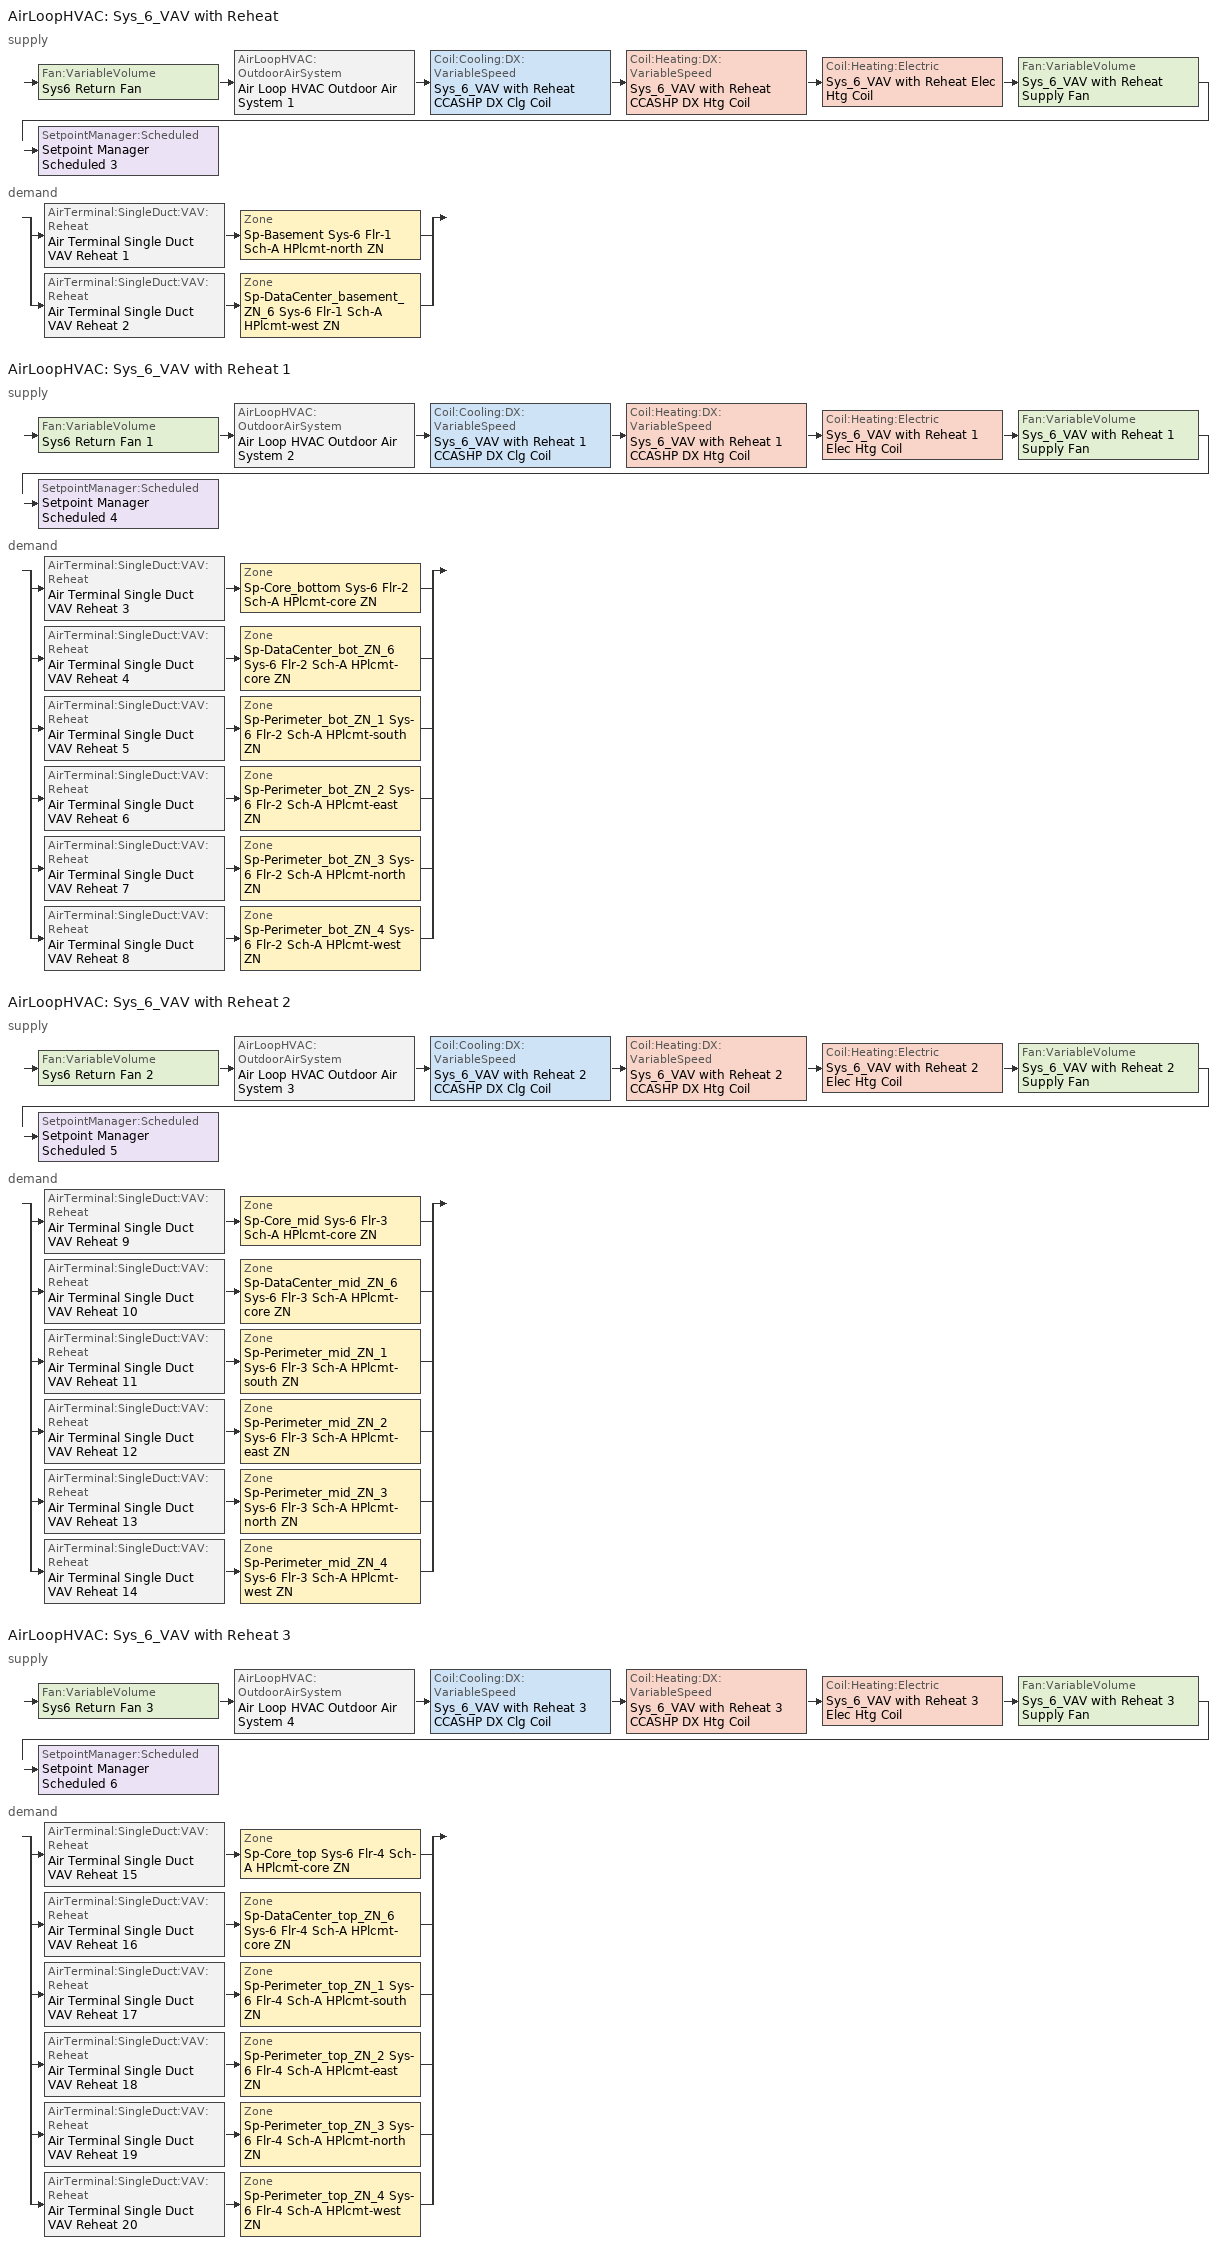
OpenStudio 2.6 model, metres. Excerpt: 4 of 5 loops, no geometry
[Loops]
AirLoopHVAC 'Sys_6_VAV with Reheat'
 supply: Fan:VariableVolume 'Sys6 Return Fan' > AirLoopHVAC:OutdoorAirSystem 'Air Loop HVAC Outdoor Air System 1' > Coil:Cooling:DX:VariableSpeed 'Sys_6_VAV with Reheat CCASHP DX Clg Coil' > Coil:Heating:DX:VariableSpeed 'Sys_6_VAV with Reheat CCASHP DX Htg Coil' > Coil:Heating:Electric 'Sys_6_VAV with Reheat Elec Htg Coil' > Fan:VariableVolume 'Sys_6_VAV with Reheat Supply Fan' > SetpointManager:Scheduled 'Setpoint Manager Scheduled 3'
 demand: split
  | AirTerminal:SingleDuct:VAV:Reheat 'Air Terminal Single Duct VAV Reheat 1' > Zone 'Sp-Basement Sys-6 Flr-1 Sch-A HPlcmt-north ZN'
  | AirTerminal:SingleDuct:VAV:Reheat 'Air Terminal Single Duct VAV Reheat 2' > Zone 'Sp-DataCenter_basement_ZN_6 Sys-6 Flr-1 Sch-A HPlcmt-west ZN'
AirLoopHVAC 'Sys_6_VAV with Reheat 1'
 supply: Fan:VariableVolume 'Sys6 Return Fan 1' > AirLoopHVAC:OutdoorAirSystem 'Air Loop HVAC Outdoor Air System 2' > Coil:Cooling:DX:VariableSpeed 'Sys_6_VAV with Reheat 1 CCASHP DX Clg Coil' > Coil:Heating:DX:VariableSpeed 'Sys_6_VAV with Reheat 1 CCASHP DX Htg Coil' > Coil:Heating:Electric 'Sys_6_VAV with Reheat 1 Elec Htg Coil' > Fan:VariableVolume 'Sys_6_VAV with Reheat 1 Supply Fan' > SetpointManager:Scheduled 'Setpoint Manager Scheduled 4'
 demand: split
  | AirTerminal:SingleDuct:VAV:Reheat 'Air Terminal Single Duct VAV Reheat 3' > Zone 'Sp-Core_bottom Sys-6 Flr-2 Sch-A HPlcmt-core ZN'
  | AirTerminal:SingleDuct:VAV:Reheat 'Air Terminal Single Duct VAV Reheat 4' > Zone 'Sp-DataCenter_bot_ZN_6 Sys-6 Flr-2 Sch-A HPlcmt-core ZN'
  | AirTerminal:SingleDuct:VAV:Reheat 'Air Terminal Single Duct VAV Reheat 5' > Zone 'Sp-Perimeter_bot_ZN_1 Sys-6 Flr-2 Sch-A HPlcmt-south ZN'
  | AirTerminal:SingleDuct:VAV:Reheat 'Air Terminal Single Duct VAV Reheat 6' > Zone 'Sp-Perimeter_bot_ZN_2 Sys-6 Flr-2 Sch-A HPlcmt-east ZN'
  | AirTerminal:SingleDuct:VAV:Reheat 'Air Terminal Single Duct VAV Reheat 7' > Zone 'Sp-Perimeter_bot_ZN_3 Sys-6 Flr-2 Sch-A HPlcmt-north ZN'
  | AirTerminal:SingleDuct:VAV:Reheat 'Air Terminal Single Duct VAV Reheat 8' > Zone 'Sp-Perimeter_bot_ZN_4 Sys-6 Flr-2 Sch-A HPlcmt-west ZN'
AirLoopHVAC 'Sys_6_VAV with Reheat 2'
 supply: Fan:VariableVolume 'Sys6 Return Fan 2' > AirLoopHVAC:OutdoorAirSystem 'Air Loop HVAC Outdoor Air System 3' > Coil:Cooling:DX:VariableSpeed 'Sys_6_VAV with Reheat 2 CCASHP DX Clg Coil' > Coil:Heating:DX:VariableSpeed 'Sys_6_VAV with Reheat 2 CCASHP DX Htg Coil' > Coil:Heating:Electric 'Sys_6_VAV with Reheat 2 Elec Htg Coil' > Fan:VariableVolume 'Sys_6_VAV with Reheat 2 Supply Fan' > SetpointManager:Scheduled 'Setpoint Manager Scheduled 5'
 demand: split
  | AirTerminal:SingleDuct:VAV:Reheat 'Air Terminal Single Duct VAV Reheat 9' > Zone 'Sp-Core_mid Sys-6 Flr-3 Sch-A HPlcmt-core ZN'
  | AirTerminal:SingleDuct:VAV:Reheat 'Air Terminal Single Duct VAV Reheat 10' > Zone 'Sp-DataCenter_mid_ZN_6 Sys-6 Flr-3 Sch-A HPlcmt-core ZN'
  | AirTerminal:SingleDuct:VAV:Reheat 'Air Terminal Single Duct VAV Reheat 11' > Zone 'Sp-Perimeter_mid_ZN_1 Sys-6 Flr-3 Sch-A HPlcmt-south ZN'
  | AirTerminal:SingleDuct:VAV:Reheat 'Air Terminal Single Duct VAV Reheat 12' > Zone 'Sp-Perimeter_mid_ZN_2 Sys-6 Flr-3 Sch-A HPlcmt-east ZN'
  | AirTerminal:SingleDuct:VAV:Reheat 'Air Terminal Single Duct VAV Reheat 13' > Zone 'Sp-Perimeter_mid_ZN_3 Sys-6 Flr-3 Sch-A HPlcmt-north ZN'
  | AirTerminal:SingleDuct:VAV:Reheat 'Air Terminal Single Duct VAV Reheat 14' > Zone 'Sp-Perimeter_mid_ZN_4 Sys-6 Flr-3 Sch-A HPlcmt-west ZN'
AirLoopHVAC 'Sys_6_VAV with Reheat 3'
 supply: Fan:VariableVolume 'Sys6 Return Fan 3' > AirLoopHVAC:OutdoorAirSystem 'Air Loop HVAC Outdoor Air System 4' > Coil:Cooling:DX:VariableSpeed 'Sys_6_VAV with Reheat 3 CCASHP DX Clg Coil' > Coil:Heating:DX:VariableSpeed 'Sys_6_VAV with Reheat 3 CCASHP DX Htg Coil' > Coil:Heating:Electric 'Sys_6_VAV with Reheat 3 Elec Htg Coil' > Fan:VariableVolume 'Sys_6_VAV with Reheat 3 Supply Fan' > SetpointManager:Scheduled 'Setpoint Manager Scheduled 6'
 demand: split
  | AirTerminal:SingleDuct:VAV:Reheat 'Air Terminal Single Duct VAV Reheat 15' > Zone 'Sp-Core_top Sys-6 Flr-4 Sch-A HPlcmt-core ZN'
  | AirTerminal:SingleDuct:VAV:Reheat 'Air Terminal Single Duct VAV Reheat 16' > Zone 'Sp-DataCenter_top_ZN_6 Sys-6 Flr-4 Sch-A HPlcmt-core ZN'
  | AirTerminal:SingleDuct:VAV:Reheat 'Air Terminal Single Duct VAV Reheat 17' > Zone 'Sp-Perimeter_top_ZN_1 Sys-6 Flr-4 Sch-A HPlcmt-south ZN'
  | AirTerminal:SingleDuct:VAV:Reheat 'Air Terminal Single Duct VAV Reheat 18' > Zone 'Sp-Perimeter_top_ZN_2 Sys-6 Flr-4 Sch-A HPlcmt-east ZN'
  | AirTerminal:SingleDuct:VAV:Reheat 'Air Terminal Single Duct VAV Reheat 19' > Zone 'Sp-Perimeter_top_ZN_3 Sys-6 Flr-4 Sch-A HPlcmt-north ZN'
  | AirTerminal:SingleDuct:VAV:Reheat 'Air Terminal Single Duct VAV Reheat 20' > Zone 'Sp-Perimeter_top_ZN_4 Sys-6 Flr-4 Sch-A HPlcmt-west ZN'
[Sizing:Zone] Zone Cooling Design Supply Air Temperature Input Method=SupplyAirTemperature; Zone Cooling Design Supply Air Temperature {C}=13; Zone Cooling Design Supply Air Temperature Difference {deltaC}=11.11; Zone Heating Design Supply Air Temperature Input Method=SupplyAirTemperature; Zone Heating Design Supply Air Temperature {C}=43; Zone Heating Design Supply Air Temperature Difference {deltaC}=11.11; Zone Cooling Design Supply Air Humidity Ratio {kg-H2O/kg-air}=0.0085; Zone Heating Design Supply Air Humidity Ratio {kg-H2O/kg-air}=0.008; Zone Heating Sizing Factor=1.3; Zone Cooling Sizing Factor=1.1; Cooling Design Air Flow Method=DesignDay; Heating Design Air Flow Method=DesignDay; Account for Dedicated Outdoor Air System=No; Dedicated Outdoor Air System Control Strategy=NeutralSupplyAir; Dedicated Outdoor Air Low Setpoint Temperature for Design {C}=autosize; Dedicated Outdoor Air High Setpoint Temperature for Design {C}=autosize
Sp-Basement Sys-6 Flr-1 Sch-A HPlcmt-north ZN; Sp-DataCenter_basement_ZN_6 Sys-6 Flr-1 Sch-A HPlcmt-west ZN; Sp-Perimeter_bot_ZN_3 Sys-6 Flr-2 Sch-A HPlcmt-north ZN; Sp-Perimeter_bot_ZN_2 Sys-6 Flr-2 Sch-A HPlcmt-east ZN; Sp-Perimeter_bot_ZN_4 Sys-6 Flr-2 Sch-A HPlcmt-west ZN; Sp-Perimeter_bot_ZN_1 Sys-6 Flr-2 Sch-A HPlcmt-south ZN; Sp-Core_bottom Sys-6 Flr-2 Sch-A HPlcmt-core ZN; Sp-DataCenter_bot_ZN_6 Sys-6 Flr-2 Sch-A HPlcmt-core ZN; Sp-Perimeter_mid_ZN_3 Sys-6 Flr-3 Sch-A HPlcmt-north ZN; Sp-Perimeter_mid_ZN_2 Sys-6 Flr-3 Sch-A HPlcmt-east ZN; Sp-Perimeter_mid_ZN_4 Sys-6 Flr-3 Sch-A HPlcmt-west ZN; Sp-Perimeter_mid_ZN_1 Sys-6 Flr-3 Sch-A HPlcmt-south ZN; Sp-Core_mid Sys-6 Flr-3 Sch-A HPlcmt-core ZN; Sp-DataCenter_mid_ZN_6 Sys-6 Flr-3 Sch-A HPlcmt-core ZN; Sp-Perimeter_top_ZN_3 Sys-6 Flr-4 Sch-A HPlcmt-north ZN; Sp-Perimeter_top_ZN_2 Sys-6 Flr-4 Sch-A HPlcmt-east ZN; Sp-Perimeter_top_ZN_4 Sys-6 Flr-4 Sch-A HPlcmt-west ZN; Sp-Perimeter_top_ZN_1 Sys-6 Flr-4 Sch-A HPlcmt-south ZN; Sp-Core_top Sys-6 Flr-4 Sch-A HPlcmt-core ZN; Sp-DataCenter_top_ZN_6 Sys-6 Flr-4 Sch-A HPlcmt-core ZN
[Zone equipment]
Sp-Basement Sys-6 Flr-1 Sch-A HPlcmt-north ZN: Air Terminal Single Duct VAV Reheat 1, Sp-Basement Sys-6 Flr-1 Sch-A HPlcmt-north ZN Elec Baseboard
Sp-DataCenter_basement_ZN_6 Sys-6 Flr-1 Sch-A HPlcmt-west ZN: Air Terminal Single Duct VAV Reheat 2, Sp-DataCenter_basement_ZN_6 Sys-6 Flr-1 Sch-A HPlcmt-west ZN Elec Baseboard
Sp-Perimeter_bot_ZN_3 Sys-6 Flr-2 Sch-A HPlcmt-north ZN: Air Terminal Single Duct VAV Reheat 7, Sp-Perimeter_bot_ZN_3 Sys-6 Flr-2 Sch-A HPlcmt-north ZN Elec Baseboard
Sp-Perimeter_bot_ZN_2 Sys-6 Flr-2 Sch-A HPlcmt-east ZN: Air Terminal Single Duct VAV Reheat 6, Sp-Perimeter_bot_ZN_2 Sys-6 Flr-2 Sch-A HPlcmt-east ZN Elec Baseboard
Sp-Perimeter_bot_ZN_4 Sys-6 Flr-2 Sch-A HPlcmt-west ZN: Air Terminal Single Duct VAV Reheat 8, Sp-Perimeter_bot_ZN_4 Sys-6 Flr-2 Sch-A HPlcmt-west ZN Elec Baseboard
Sp-Perimeter_bot_ZN_1 Sys-6 Flr-2 Sch-A HPlcmt-south ZN: Air Terminal Single Duct VAV Reheat 5, Sp-Perimeter_bot_ZN_1 Sys-6 Flr-2 Sch-A HPlcmt-south ZN Elec Baseboard
Sp-Core_bottom Sys-6 Flr-2 Sch-A HPlcmt-core ZN: Air Terminal Single Duct VAV Reheat 3, Sp-Core_bottom Sys-6 Flr-2 Sch-A HPlcmt-core ZN Elec Baseboard
Sp-DataCenter_bot_ZN_6 Sys-6 Flr-2 Sch-A HPlcmt-core ZN: Air Terminal Single Duct VAV Reheat 4, Sp-DataCenter_bot_ZN_6 Sys-6 Flr-2 Sch-A HPlcmt-core ZN Elec Baseboard
Sp-Perimeter_mid_ZN_3 Sys-6 Flr-3 Sch-A HPlcmt-north ZN: Air Terminal Single Duct VAV Reheat 13, Sp-Perimeter_mid_ZN_3 Sys-6 Flr-3 Sch-A HPlcmt-north ZN Elec Baseboard
Sp-Perimeter_mid_ZN_2 Sys-6 Flr-3 Sch-A HPlcmt-east ZN: Air Terminal Single Duct VAV Reheat 12, Sp-Perimeter_mid_ZN_2 Sys-6 Flr-3 Sch-A HPlcmt-east ZN Elec Baseboard
Sp-Perimeter_mid_ZN_4 Sys-6 Flr-3 Sch-A HPlcmt-west ZN: Air Terminal Single Duct VAV Reheat 14, Sp-Perimeter_mid_ZN_4 Sys-6 Flr-3 Sch-A HPlcmt-west ZN Elec Baseboard
Sp-Perimeter_mid_ZN_1 Sys-6 Flr-3 Sch-A HPlcmt-south ZN: Air Terminal Single Duct VAV Reheat 11, Sp-Perimeter_mid_ZN_1 Sys-6 Flr-3 Sch-A HPlcmt-south ZN Elec Baseboard
Sp-Core_mid Sys-6 Flr-3 Sch-A HPlcmt-core ZN: Air Terminal Single Duct VAV Reheat 9, Sp-Core_mid Sys-6 Flr-3 Sch-A HPlcmt-core ZN Elec Baseboard
Sp-DataCenter_mid_ZN_6 Sys-6 Flr-3 Sch-A HPlcmt-core ZN: Air Terminal Single Duct VAV Reheat 10, Sp-DataCenter_mid_ZN_6 Sys-6 Flr-3 Sch-A HPlcmt-core ZN Elec Baseboard
Sp-Perimeter_top_ZN_3 Sys-6 Flr-4 Sch-A HPlcmt-north ZN: Air Terminal Single Duct VAV Reheat 19, Sp-Perimeter_top_ZN_3 Sys-6 Flr-4 Sch-A HPlcmt-north ZN Elec Baseboard
Sp-Perimeter_top_ZN_2 Sys-6 Flr-4 Sch-A HPlcmt-east ZN: Air Terminal Single Duct VAV Reheat 18, Sp-Perimeter_top_ZN_2 Sys-6 Flr-4 Sch-A HPlcmt-east ZN Elec Baseboard
Sp-Perimeter_top_ZN_4 Sys-6 Flr-4 Sch-A HPlcmt-west ZN: Air Terminal Single Duct VAV Reheat 20, Sp-Perimeter_top_ZN_4 Sys-6 Flr-4 Sch-A HPlcmt-west ZN Elec Baseboard
Sp-Perimeter_top_ZN_1 Sys-6 Flr-4 Sch-A HPlcmt-south ZN: Air Terminal Single Duct VAV Reheat 17, Sp-Perimeter_top_ZN_1 Sys-6 Flr-4 Sch-A HPlcmt-south ZN Elec Baseboard
Sp-Core_top Sys-6 Flr-4 Sch-A HPlcmt-core ZN: Air Terminal Single Duct VAV Reheat 15, Sp-Core_top Sys-6 Flr-4 Sch-A HPlcmt-core ZN Elec Baseboard
Sp-DataCenter_top_ZN_6 Sys-6 Flr-4 Sch-A HPlcmt-core ZN: Air Terminal Single Duct VAV Reheat 16, Sp-DataCenter_top_ZN_6 Sys-6 Flr-4 Sch-A HPlcmt-core ZN Elec Baseboard
[AirLoopHVAC] Design Supply Air Flow Rate {m3/s}=AutoSize
Name | Availability Schedule
Sys_6_VAV with Reheat | Sys_6_VAV with Reheat Occ Sch
Sys_6_VAV with Reheat 1 | Sys_6_VAV with Reheat 1 Occ Sch
Sys_6_VAV with Reheat 2 | Sys_6_VAV with Reheat 2 Occ Sch
Sys_6_VAV with Reheat 3 | Sys_6_VAV with Reheat 3 Occ Sch
[Sizing:System] Type of Load to Size On=Sensible; Design Outdoor Air Flow Rate {m3/s}=Autosize; Minimum System Air Flow Ratio=0.3; Preheat Design Temperature {C}=7; Preheat Design Humidity Ratio {kg-H2O/kg-Air}=0.008; Precool Design Temperature {C}=12.8; Precool Design Humidity Ratio {kg-H2O/kg-Air}=0.008; Central Cooling Design Supply Air Temperature {C}=13; Central Heating Design Supply Air Temperature {C}=13.1; Sizing Option=NonCoincident; 100% Outdoor Air in Cooling=No; 100% Outdoor Air in Heating=No; Central Cooling Design Supply Air Humidity Ratio {kg-H2O/kg-Air}=0.0085; Central Heating Design Supply Air Humidity Ratio {kg-H2O/kg-Air}=0.008; Cooling Design Air Flow Method=DesignDay; Cooling Design Air Flow Rate {m3/s}=0; Heating Design Air Flow Method=DesignDay; Heating Design Air Flow Rate {m3/s}=0; System Outdoor Air Method=ZoneSum; Zone Maximum Outdoor Air Fraction=1; Cooling Supply Air Flow Rate Per Floor Area {m3/s-m2}=0.00996765; Cooling Fraction of Autosized Cooling Supply Air Flow Rate=1; Cooling Supply Air Flow Rate Per Unit Cooling Capacity {m3/s-W}=3.94755e-05; Heating Supply Air Flow Rate Per Floor Area {m3/s-m2}=0.00996765; Heating Fraction of Autosized Heating Supply Air Flow Rate=1; Heating Fraction of Autosized Cooling Supply Air Flow Rate=1; Heating Supply Air Flow Rate Per Unit Heating Capacity {m3/s-W}=3.15882e-05; Cooling Design Capacity Method=CoolingDesignCapacity; Cooling Design Capacity {W}=autosize; Cooling Design Capacity Per Floor Area {W/m2}=234.7; Fraction of Autosized Cooling Design Capacity=1; Heating Design Capacity Method=HeatingDesignCapacity; Heating Design Capacity {W}=autosize; Heating Design Capacity Per Floor Area {W/m2}=157; Fraction of Autosized Heating Design Capacity=1; Central Cooling Capacity Control Method=OnOff
Sys_6_VAV with Reheat; Sys_6_VAV with Reheat 1; Sys_6_VAV with Reheat 2; Sys_6_VAV with Reheat 3
[Fan:VariableVolume] Availability Schedule=Always On Discrete; Maximum Flow Rate {m3/s}=Autosize; Fan Power Minimum Flow Rate Input Method=Fraction; Fan Power Minimum Air Flow Rate {m3/s}=0; Motor In Airstream Fraction=1; Fan Power Coefficient 5=0
Name | Fan Efficiency | Pressure Rise {Pa} | Fan Power Minimum Flow Fraction | Motor Efficiency | Fan Power Coefficient 1 | Fan Power Coefficient 2 | Fan Power Coefficient 3 | Fan Power Coefficient 4
Sys6 Return Fan; Sys6 Return Fan 1; Sys6 Return Fan 3 | 0.299975 | 250 | 0.68 | 0.4615 | -2.4176 | 9.5874 | -11.559 | 5.4009
Sys6 Return Fan 2 | 0.299975 | 250 | 0.22 | 0.4615 | -0.3477 | 4.0976 | -5.0024 | 2.268
Sys_6_VAV with Reheat 3 Supply Fan; Sys_6_VAV with Reheat 1 Supply Fan | 0.549965 | 1000 | 0.5 | 0.8461 | -4.1457 | 16.803 | -19.471 | 7.8488
Sys_6_VAV with Reheat 2 Supply Fan | 0.549965 | 1000 | 0.22 | 0.8461 | -0.3477 | 4.0976 | -5.0024 | 2.268
Sys_6_VAV with Reheat Supply Fan | 0.549965 | 1000 | 0.68 | 0.8461 | -2.4176 | 9.5874 | -11.559 | 5.4009
[Controller:OutdoorAir] Minimum Outdoor Air Flow Rate {m3/s}=autosize; Maximum Outdoor Air Flow Rate {m3/s}=Autosize; Economizer Control Type=DifferentialEnthalpy; Economizer Control Action Type=ModulateFlow; Lockout Type=NoLockout; Minimum Limit Type=FixedMinimum; High Humidity Control=No; Heat Recovery Bypass Control Type=BypassWhenOAFlowGreaterThanMinimum
Name | Minimum Outdoor Air Schedule | Controller Mechanical Ventilation
Controller Outdoor Air 1 | Sys_6_VAV with Reheat Occ Sch | Controller Mechanical Ventilation 1
Controller Outdoor Air 2 | Sys_6_VAV with Reheat 1 Occ Sch | Controller Mechanical Ventilation 2
Controller Outdoor Air 3 | Sys_6_VAV with Reheat 2 Occ Sch | Controller Mechanical Ventilation 3
Controller Outdoor Air 4 | Sys_6_VAV with Reheat 3 Occ Sch | Controller Mechanical Ventilation 4
[Controller:MechanicalVentilation] Availability Schedule=Always On Discrete; System Outdoor Air Method=ZoneSum
Controller Mechanical Ventilation 1; Controller Mechanical Ventilation 2; Controller Mechanical Ventilation 3; Controller Mechanical Ventilation 4
[AirLoopHVAC:OutdoorAirSystem]
Name | Controller
Air Loop HVAC Outdoor Air System 1 | Controller Outdoor Air 1
Air Loop HVAC Outdoor Air System 2 | Controller Outdoor Air 2
Air Loop HVAC Outdoor Air System 3 | Controller Outdoor Air 3
Air Loop HVAC Outdoor Air System 4 | Controller Outdoor Air 4
[SetpointManager:Scheduled] Control Variable=Temperature
Name | Schedule
Setpoint Manager Scheduled 3 | Supply Air Temp
Setpoint Manager Scheduled 4 | Supply Air Temp 1
Setpoint Manager Scheduled 5 | Supply Air Temp 2
Setpoint Manager Scheduled 6 | Supply Air Temp 3
[Coil:Heating:Electric] Availability Schedule=Always On Discrete
Coil Heating Electric 2; Coil Heating Electric 3; Coil Heating Electric 5; Coil Heating Electric 6; Coil Heating Electric 7; Coil Heating Electric 8; Coil Heating Electric 9; Coil Heating Electric 10; Coil Heating Electric 12; Coil Heating Electric 13; Coil Heating Electric 14; Coil Heating Electric 15; Coil Heating Electric 16; Coil Heating Electric 17; Coil Heating Electric 19; Coil Heating Electric 20; Coil Heating Electric 21; Coil Heating Electric 22; Coil Heating Electric 23; Coil Heating Electric 24; Sys_6_VAV with Reheat 3 Elec Htg Coil; Sys_6_VAV with Reheat 1 Elec Htg Coil; Sys_6_VAV with Reheat 2 Elec Htg Coil; Sys_6_VAV with Reheat Elec Htg Coil
[AirTerminal:SingleDuct:VAV:Reheat] Availability Schedule=Always On Discrete; Maximum Air Flow Rate {m3/s}=AutoSize; Zone Minimum Air Flow Input Method=Constant; Constant Minimum Air Flow Fraction=0.3; Maximum Hot Water or Steam Flow Rate {m3/s}=AutoSize; Minimum Hot Water or Steam Flow Rate {m3/s}=0; Convergence Tolerance=0.001; Damper Heating Action=Normal; Maximum Flow per Zone Floor Area During Reheat {m3/s-m2}=AutoSize; Maximum Flow Fraction During Reheat=0.5; Maximum Reheat Air Temperature {C}=43; Control For Outdoor Air=No
Name | Fixed Minimum Air Flow Rate {m3/s} | Reheat Coil
Air Terminal Single Duct VAV Reheat 1 | 5.55885 | Coil Heating Electric 2
Air Terminal Single Duct VAV Reheat 2 | 1.56736 | Coil Heating Electric 3
Air Terminal Single Duct VAV Reheat 3 | 4.99224 | Coil Heating Electric 5
Air Terminal Single Duct VAV Reheat 4 | 0.0724055 | Coil Heating Electric 6
Air Terminal Single Duct VAV Reheat 5 | 0.626839 | Coil Heating Electric 7
Air Terminal Single Duct VAV Reheat 6 | 0.40395 | Coil Heating Electric 8
Air Terminal Single Duct VAV Reheat 7 | 0.626826 | Coil Heating Electric 9
Air Terminal Single Duct VAV Reheat 8 | 0.40395 | Coil Heating Electric 10
Air Terminal Single Duct VAV Reheat 9 | 4.99224 | Coil Heating Electric 12
Air Terminal Single Duct VAV Reheat 10 | 0.0724055 | Coil Heating Electric 13
Air Terminal Single Duct VAV Reheat 11 | 0.626839 | Coil Heating Electric 14
Air Terminal Single Duct VAV Reheat 12 | 0.40395 | Coil Heating Electric 15
Air Terminal Single Duct VAV Reheat 13 | 0.626826 | Coil Heating Electric 16
Air Terminal Single Duct VAV Reheat 14 | 0.40395 | Coil Heating Electric 17
Air Terminal Single Duct VAV Reheat 15 | 4.99224 | Coil Heating Electric 19
Air Terminal Single Duct VAV Reheat 16 | 0.0724055 | Coil Heating Electric 20
Air Terminal Single Duct VAV Reheat 17 | 0.626839 | Coil Heating Electric 21
Air Terminal Single Duct VAV Reheat 18 | 0.40395 | Coil Heating Electric 22
Air Terminal Single Duct VAV Reheat 19 | 0.626826 | Coil Heating Electric 23
Air Terminal Single Duct VAV Reheat 20 | 0.40395 | Coil Heating Electric 24
[ZoneHVAC:Baseboard:Convective:Electric] Availability Schedule=Always On Discrete; Efficiency=1
Name | Nominal Capacity {W}
Sp-Core_top Sys-6 Flr-4 Sch-A HPlcmt-core ZN Elec Baseboard | 87811.5
Sp-DataCenter_top_ZN_6 Sys-6 Flr-4 Sch-A HPlcmt-core ZN Elec Baseboard | 3584.39
Sp-Perimeter_top_ZN_1 Sys-6 Flr-4 Sch-A HPlcmt-south ZN Elec Baseboard | 26670.5
Sp-Perimeter_top_ZN_2 Sys-6 Flr-4 Sch-A HPlcmt-east ZN Elec Baseboard | 17603.5
Sp-Perimeter_top_ZN_3 Sys-6 Flr-4 Sch-A HPlcmt-north ZN Elec Baseboard | 26933.5
Sp-Perimeter_top_ZN_4 Sys-6 Flr-4 Sch-A HPlcmt-west ZN Elec Baseboard | 17590.1
Sp-Core_bottom Sys-6 Flr-2 Sch-A HPlcmt-core ZN Elec Baseboard; Sp-Core_mid Sys-6 Flr-3 Sch-A HPlcmt-core ZN Elec Baseboard; Sp-Basement Sys-6 Flr-1 Sch-A HPlcmt-north ZN Elec Baseboard; Sp-DataCenter_basement_ZN_6 Sys-6 Flr-1 Sch-A HPlcmt-west ZN Elec Baseboard | 0
Sp-DataCenter_bot_ZN_6 Sys-6 Flr-2 Sch-A HPlcmt-core ZN Elec Baseboard | 185.791
Sp-Perimeter_bot_ZN_1 Sys-6 Flr-2 Sch-A HPlcmt-south ZN Elec Baseboard | 8874.56
Sp-Perimeter_bot_ZN_2 Sys-6 Flr-2 Sch-A HPlcmt-east ZN Elec Baseboard | 6035.77
Sp-Perimeter_bot_ZN_3 Sys-6 Flr-2 Sch-A HPlcmt-north ZN Elec Baseboard | 9066.37
Sp-Perimeter_bot_ZN_4 Sys-6 Flr-2 Sch-A HPlcmt-west ZN Elec Baseboard | 6253.31
Sp-DataCenter_mid_ZN_6 Sys-6 Flr-3 Sch-A HPlcmt-core ZN Elec Baseboard | 5477.84
Sp-Perimeter_mid_ZN_1 Sys-6 Flr-3 Sch-A HPlcmt-south ZN Elec Baseboard | 132256
Sp-Perimeter_mid_ZN_2 Sys-6 Flr-3 Sch-A HPlcmt-east ZN Elec Baseboard | 89263
Sp-Perimeter_mid_ZN_3 Sys-6 Flr-3 Sch-A HPlcmt-north ZN Elec Baseboard | 134944
Sp-Perimeter_mid_ZN_4 Sys-6 Flr-3 Sch-A HPlcmt-west ZN Elec Baseboard | 96214
[Coil:Cooling:DX:VariableSpeed] Nominal Speed Level=1; Rated Air Flow Rate At Selected Nominal Speed Level {m3/s}=autosize; Nominal Time for Condensate to Begin Leaving the Coil {s}=0; Initial Moisture Evaporation Rate Divided by Steady-State AC Latent Capacity=0; Condenser Type=AirCooled; Evaporative Condenser Pump Rated Power Consumption {W}=0; Crankcase Heater Capacity {W}=1e-06; Maximum Outdoor Dry-Bulb Temperature for Crankcase Heater Operation {C}=10; Basin Heater Capacity {W/K}=1e-06; Basin Heater Setpoint Temperature {C}=2
Name | Gross Rated Total Cooling Capacity At Selected Nominal Speed Level {W} | Energy Part Load Fraction Curve
Sys_6_VAV with Reheat 3 CCASHP DX Clg Coil | 188179 | Mitsubishi Hyper Heating VRF CPLFFPLR curve
Sys_6_VAV with Reheat 1 CCASHP DX Clg Coil | 153465 | Mitsubishi Hyper Heating VRF CPLFFPLR curve 1
Sys_6_VAV with Reheat 2 CCASHP DX Clg Coil | 1.80489e+06 | Mitsubishi Hyper Heating VRF CPLFFPLR curve 2
Sys_6_VAV with Reheat CCASHP DX Clg Coil | 56476.2 | Mitsubishi Hyper Heating VRF CPLFFPLR curve 3
[Coil:Heating:DX:VariableSpeed] Nominal Speed Level=1; Rated Air Flow Rate At Selected Nominal Speed Level {m3/s}=autosize; Minimum Outdoor Dry-Bulb Temperature for Compressor Operation {C}=-20; Maximum Outdoor Dry-Bulb Temperature for Defrost Operation {C}=5; Crankcase Heater Capacity {W}=1e-06; Maximum Outdoor Dry-Bulb Temperature for Crankcase Heater Operation {C}=10; Defrost Strategy=resistive; Defrost Control=timed; Defrost Time Period Fraction=0; Resistive Defrost Heater Capacity {W}=1e-06
Name | Rated Heating Capacity At Selected Nominal Speed Level {W} | Energy Part Load Fraction Curve
Sys_6_VAV with Reheat 3 CCASHP DX Htg Coil | 188179 | Mitsubishi Hyper Heating VRF HPLFFPLR curve
Sys_6_VAV with Reheat 1 CCASHP DX Htg Coil | 153465 | Mitsubishi Hyper Heating VRF HPLFFPLR curve 1
Sys_6_VAV with Reheat 2 CCASHP DX Htg Coil | 1.80489e+06 | Mitsubishi Hyper Heating VRF HPLFFPLR curve 2
Sys_6_VAV with Reheat CCASHP DX Htg Coil | 56476.2 | Mitsubishi Hyper Heating VRF HPLFFPLR curve 3
[Schedule:Ruleset]
Name | Default Day Schedule | Summer Design Day Schedule | Winter Design Day Schedule
Supply Air Temp | Supply Air Temp Default
Supply Air Temp 1 | Supply Air Temp Default 1
Supply Air Temp 2 | Supply Air Temp Default 2
Supply Air Temp 3 | Supply Air Temp Default 3
Sys_6_VAV with Reheat Occ Sch | Sys_6_VAV with Reheat Occ Sch Default | Sys_6_VAV with Reheat Occ Sch Summer Design Day | Sys_6_VAV with Reheat Occ Sch Winter Design Day
Sys_6_VAV with Reheat 1 Occ Sch | Sys_6_VAV with Reheat 1 Occ Sch Default | Sys_6_VAV with Reheat 1 Occ Sch Summer Design Day | Sys_6_VAV with Reheat 1 Occ Sch Winter Design Day
Sys_6_VAV with Reheat 2 Occ Sch | Sys_6_VAV with Reheat 2 Occ Sch Default | Sys_6_VAV with Reheat 2 Occ Sch Summer Design Day | Sys_6_VAV with Reheat 2 Occ Sch Winter Design Day
Sys_6_VAV with Reheat 3 Occ Sch | Sys_6_VAV with Reheat 3 Occ Sch Default | Sys_6_VAV with Reheat 3 Occ Sch Summer Design Day | Sys_6_VAV with Reheat 3 Occ Sch Winter Design Day
[Schedule:Day]
Supply Air Temp Default; Supply Air Temp Default 1; Supply Air Temp Default 2; Supply Air Temp Default 3: 24, 0, 13
Sys_6_VAV with Reheat Occ Sch Default; Sys_6_VAV with Reheat Occ Sch Winter Design Day; Sys_6_VAV with Reheat Occ Sch Summer Design Day; Sys_6_VAV with Reheat 1 Occ Sch Default; Sys_6_VAV with Reheat 1 Occ Sch Winter Design Day; Sys_6_VAV with Reheat 1 Occ Sch Summer Design Day; Sys_6_VAV with Reheat 2 Occ Sch Default; Sys_6_VAV with Reheat 2 Occ Sch Winter Design Day; Sys_6_VAV with Reheat 2 Occ Sch Summer Design Day; Sys_6_VAV with Reheat 3 Occ Sch Default; Sys_6_VAV with Reheat 3 Occ Sch Winter Design Day; Sys_6_VAV with Reheat 3 Occ Sch Summer Design Day: 24, 0, 1
Sys_6_VAV with Reheat Occ Sch Monday; Sys_6_VAV with Reheat Occ Sch Tuesday; Sys_6_VAV with Reheat Occ Sch Wednesday; Sys_6_VAV with Reheat Occ Sch Thursday; Sys_6_VAV with Reheat Occ Sch Friday; Sys_6_VAV with Reheat 1 Occ Sch Monday; Sys_6_VAV with Reheat 1 Occ Sch Tuesday; Sys_6_VAV with Reheat 1 Occ Sch Wednesday; Sys_6_VAV with Reheat 1 Occ Sch Thursday; Sys_6_VAV with Reheat 1 Occ Sch Friday; Sys_6_VAV with Reheat 2 Occ Sch Monday; Sys_6_VAV with Reheat 2 Occ Sch Tuesday; Sys_6_VAV with Reheat 2 Occ Sch Wednesday; Sys_6_VAV with Reheat 2 Occ Sch Thursday; Sys_6_VAV with Reheat 2 Occ Sch Friday; Sys_6_VAV with Reheat 3 Occ Sch Monday; Sys_6_VAV with Reheat 3 Occ Sch Tuesday; Sys_6_VAV with Reheat 3 Occ Sch Wednesday; Sys_6_VAV with Reheat 3 Occ Sch Thursday; Sys_6_VAV with Reheat 3 Occ Sch Friday: 8, 0, 0, 19, 0, 1, 24, 0, 0
Sys_6_VAV with Reheat Occ Sch Saturday; Sys_6_VAV with Reheat Occ Sch Sunday; Sys_6_VAV with Reheat 1 Occ Sch Saturday; Sys_6_VAV with Reheat 1 Occ Sch Sunday; Sys_6_VAV with Reheat 2 Occ Sch Saturday; Sys_6_VAV with Reheat 2 Occ Sch Sunday; Sys_6_VAV with Reheat 3 Occ Sch Saturday; Sys_6_VAV with Reheat 3 Occ Sch Sunday: 24, 0, 0
[Schedule:Rule] Date Specification Type=DateRange; Start Month=1; Start Day=1; End Month=12
Name | Schedule Ruleset | Rule Order | Day Schedule | Apply Monday | End Day | Apply Tuesday | Apply Wednesday | Apply Thursday | Apply Friday | Apply Saturday | Apply Sunday
Sys_6_VAV with Reheat Occ Sch Monday Rule | Sys_6_VAV with Reheat Occ Sch | 6 | Sys_6_VAV with Reheat Occ Sch Monday | Yes | 25
Sys_6_VAV with Reheat Occ Sch Tuesday Rule | Sys_6_VAV with Reheat Occ Sch | 5 | Sys_6_VAV with Reheat Occ Sch Tuesday |  | 26 | Yes
Sys_6_VAV with Reheat Occ Sch Wednesday Rule | Sys_6_VAV with Reheat Occ Sch | 4 | Sys_6_VAV with Reheat Occ Sch Wednesday |  | 27 |  | Yes
Sys_6_VAV with Reheat Occ Sch Thursday Rule | Sys_6_VAV with Reheat Occ Sch | 3 | Sys_6_VAV with Reheat Occ Sch Thursday |  | 28 |  |  | Yes
Sys_6_VAV with Reheat Occ Sch Friday Rule | Sys_6_VAV with Reheat Occ Sch | 2 | Sys_6_VAV with Reheat Occ Sch Friday |  | 29 |  |  |  | Yes
Sys_6_VAV with Reheat Occ Sch Saturday Rule | Sys_6_VAV with Reheat Occ Sch | 1 | Sys_6_VAV with Reheat Occ Sch Saturday |  | 30 |  |  |  |  | Yes
Sys_6_VAV with Reheat Occ Sch Sunday Rule | Sys_6_VAV with Reheat Occ Sch | 0 | Sys_6_VAV with Reheat Occ Sch Sunday |  | 31 |  |  |  |  |  | Yes
Sys_6_VAV with Reheat 1 Occ Sch Monday Rule | Sys_6_VAV with Reheat 1 Occ Sch | 6 | Sys_6_VAV with Reheat 1 Occ Sch Monday | Yes | 25
Sys_6_VAV with Reheat 1 Occ Sch Tuesday Rule | Sys_6_VAV with Reheat 1 Occ Sch | 5 | Sys_6_VAV with Reheat 1 Occ Sch Tuesday |  | 26 | Yes
Sys_6_VAV with Reheat 1 Occ Sch Wednesday Rule | Sys_6_VAV with Reheat 1 Occ Sch | 4 | Sys_6_VAV with Reheat 1 Occ Sch Wednesday |  | 27 |  | Yes
Sys_6_VAV with Reheat 1 Occ Sch Thursday Rule | Sys_6_VAV with Reheat 1 Occ Sch | 3 | Sys_6_VAV with Reheat 1 Occ Sch Thursday |  | 28 |  |  | Yes
Sys_6_VAV with Reheat 1 Occ Sch Friday Rule | Sys_6_VAV with Reheat 1 Occ Sch | 2 | Sys_6_VAV with Reheat 1 Occ Sch Friday |  | 29 |  |  |  | Yes
Sys_6_VAV with Reheat 1 Occ Sch Saturday Rule | Sys_6_VAV with Reheat 1 Occ Sch | 1 | Sys_6_VAV with Reheat 1 Occ Sch Saturday |  | 30 |  |  |  |  | Yes
Sys_6_VAV with Reheat 1 Occ Sch Sunday Rule | Sys_6_VAV with Reheat 1 Occ Sch | 0 | Sys_6_VAV with Reheat 1 Occ Sch Sunday |  | 31 |  |  |  |  |  | Yes
Sys_6_VAV with Reheat 2 Occ Sch Monday Rule | Sys_6_VAV with Reheat 2 Occ Sch | 6 | Sys_6_VAV with Reheat 2 Occ Sch Monday | Yes | 25
Sys_6_VAV with Reheat 2 Occ Sch Tuesday Rule | Sys_6_VAV with Reheat 2 Occ Sch | 5 | Sys_6_VAV with Reheat 2 Occ Sch Tuesday |  | 26 | Yes
Sys_6_VAV with Reheat 2 Occ Sch Wednesday Rule | Sys_6_VAV with Reheat 2 Occ Sch | 4 | Sys_6_VAV with Reheat 2 Occ Sch Wednesday |  | 27 |  | Yes
Sys_6_VAV with Reheat 2 Occ Sch Thursday Rule | Sys_6_VAV with Reheat 2 Occ Sch | 3 | Sys_6_VAV with Reheat 2 Occ Sch Thursday |  | 28 |  |  | Yes
Sys_6_VAV with Reheat 2 Occ Sch Friday Rule | Sys_6_VAV with Reheat 2 Occ Sch | 2 | Sys_6_VAV with Reheat 2 Occ Sch Friday |  | 29 |  |  |  | Yes
Sys_6_VAV with Reheat 2 Occ Sch Saturday Rule | Sys_6_VAV with Reheat 2 Occ Sch | 1 | Sys_6_VAV with Reheat 2 Occ Sch Saturday |  | 30 |  |  |  |  | Yes
Sys_6_VAV with Reheat 2 Occ Sch Sunday Rule | Sys_6_VAV with Reheat 2 Occ Sch | 0 | Sys_6_VAV with Reheat 2 Occ Sch Sunday |  | 31 |  |  |  |  |  | Yes
Sys_6_VAV with Reheat 3 Occ Sch Monday Rule | Sys_6_VAV with Reheat 3 Occ Sch | 6 | Sys_6_VAV with Reheat 3 Occ Sch Monday | Yes | 25
Sys_6_VAV with Reheat 3 Occ Sch Tuesday Rule | Sys_6_VAV with Reheat 3 Occ Sch | 5 | Sys_6_VAV with Reheat 3 Occ Sch Tuesday |  | 26 | Yes
Sys_6_VAV with Reheat 3 Occ Sch Wednesday Rule | Sys_6_VAV with Reheat 3 Occ Sch | 4 | Sys_6_VAV with Reheat 3 Occ Sch Wednesday |  | 27 |  | Yes
Sys_6_VAV with Reheat 3 Occ Sch Thursday Rule | Sys_6_VAV with Reheat 3 Occ Sch | 3 | Sys_6_VAV with Reheat 3 Occ Sch Thursday |  | 28 |  |  | Yes
Sys_6_VAV with Reheat 3 Occ Sch Friday Rule | Sys_6_VAV with Reheat 3 Occ Sch | 2 | Sys_6_VAV with Reheat 3 Occ Sch Friday |  | 29 |  |  |  | Yes
Sys_6_VAV with Reheat 3 Occ Sch Saturday Rule | Sys_6_VAV with Reheat 3 Occ Sch | 1 | Sys_6_VAV with Reheat 3 Occ Sch Saturday |  | 30 |  |  |  |  | Yes
Sys_6_VAV with Reheat 3 Occ Sch Sunday Rule | Sys_6_VAV with Reheat 3 Occ Sch | 0 | Sys_6_VAV with Reheat 3 Occ Sch Sunday |  | 31 |  |  |  |  |  | Yes
[Schedule:Constant]
Always On Discrete: Value=1
[Table:MultiVariableLookup]
Mitsubishi Hyper Heating VRF CPLFFPLR curve; Mitsubishi Hyper Heating VRF CPLFFPLR curve 1; Mitsubishi Hyper Heating VRF CPLFFPLR curve 2; Mitsubishi Hyper Heating VRF CPLFFPLR curve 3: LinearInterpolationOfTable, 2, cubic, SingleLineIndependentVariableWithMatrix, 1, 0, 1, Dimensionless, Dimensionless, 1, 0.1, 0.865, 0.2, 0.88, 0.3, 0.895, 0.4, 0.91, 0.5, 1.154, 0.6, 1.144, 0.7, 1.119, 0.8, 1.087, 0.9, 1.052, 1, 1.015
Mitsubishi Hyper Heating VRF HPLFFPLR curve; Mitsubishi Hyper Heating VRF HPLFFPLR curve 1; Mitsubishi Hyper Heating VRF HPLFFPLR curve 2; Mitsubishi Hyper Heating VRF HPLFFPLR curve 3: LinearInterpolationOfTable, 2, cubic, SingleLineIndependentVariableWithMatrix, 1, 0, 1, Dimensionless, Dimensionless, 1, 0.1, 0.865, 0.2, 0.88, 0.3, 0.895, 0.4, 0.91, 0.5, 0.856226, 0.6, 0.918821, 0.7, 0.958967, 0.8, 0.983081, 0.9, 0.996186, 1, 1.00203
